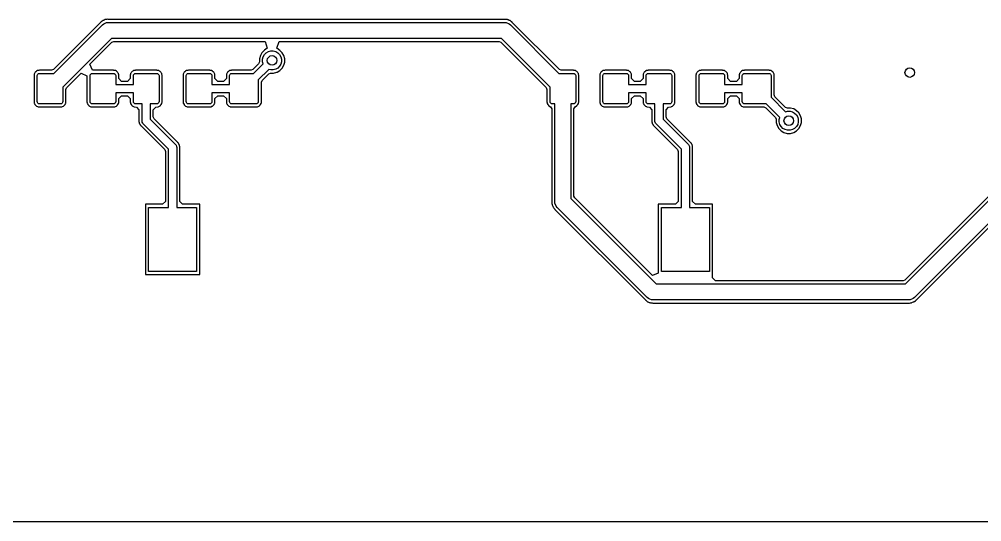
# Model space of a CAD drawing. Header units: inches. Extents: x 3.92 to 7.78, y -6.06 to -2.2.
# Drawn here: x 4.556 to 5.738, y -6.063 to -5.446 of the extents above; entities that cross this region are included whole.
import ezdxf

# ---------------------------------------------------------------- set-up
doc = ezdxf.new("R2010")
doc.units = ezdxf.units.IN
doc.header["$MEASUREMENT"] = 0
doc.layers.add('F.Cu', color=13, linetype='CONTINUOUS', true_color=0xc83434)

msp = doc.modelspace()

# ---------------------------------------------------------------- linework, layer by layer
at = {"layer": 'F.Cu', "linetype": 'CONTINUOUS'}
for p, q in [((4.6554, -5.4503), (4.5976, -5.5081)), ((4.6556, -5.4501), (4.6554, -5.4503)), ((4.6559, -5.4498), (4.6556, -5.4501)), ((4.6556, -5.4501), (4.6556, -5.4501)), ((4.656, -5.4498), (4.6559, -5.4498)), ((4.6567, -5.4492), (4.656, -5.4498)), ((4.6573, -5.4488), (4.6567, -5.4492)), ((4.6575, -5.4487), (4.6573, -5.4488)), ((4.6583, -5.4481), (4.6575, -5.4487)), ((4.6584, -5.4481), (4.6583, -5.4481)), ((4.6588, -5.4479), (4.6584, -5.4481)), ((4.6591, -5.4478), (4.6588, -5.4479)), ((4.6601, -5.4474), (4.6591, -5.4478)), ((4.6612, -5.4469), (4.6601, -5.4474)), ((4.6617, -5.4469), (4.6612, -5.4469)), ((4.662, -5.4467), (4.6617, -5.4469)), ((4.6624, -5.4467), (4.662, -5.4467)), ((4.6627, -5.4467), (4.6624, -5.4467)), ((4.6642, -5.4464), (4.6627, -5.4467)), ((4.663, -5.4504), (4.6649, -5.4502)), ((4.6643, -5.4464), (4.6642, -5.4464)), ((4.6651, -5.4465), (4.6643, -5.4464)), ((4.6649, -5.4502), (5.152, -5.4502)), ((5.1525, -5.4465), (4.6651, -5.4465)), ((5.152, -5.4502), (5.1539, -5.4504)), ((5.1528, -5.4465), (5.1525, -5.4465)), ((5.1537, -5.4465), (5.1528, -5.4465)), ((5.1539, -5.4465), (5.1537, -5.4465)), ((5.1551, -5.4469), (5.1539, -5.4465)), ((5.1555, -5.4469), (5.1551, -5.4469)), ((5.1558, -5.447), (5.1555, -5.4469)), ((5.1561, -5.447), (5.1558, -5.447)), ((5.1567, -5.4472), (5.1561, -5.447)), ((5.1577, -5.4478), (5.1567, -5.4472)), ((5.1579, -5.4478), (5.1577, -5.4478)), ((5.1586, -5.4481), (5.1579, -5.4478)), ((5.1592, -5.4485), (5.1586, -5.4481)), ((5.1586, -5.4481), (5.1586, -5.4481)), ((5.1596, -5.4488), (5.1592, -5.4485)), ((5.1592, -5.4485), (5.1592, -5.4485)), ((5.1604, -5.4494), (5.1596, -5.4488)), ((5.1606, -5.4495), (5.1604, -5.4494)), ((5.1611, -5.4499), (5.1606, -5.4495)), ((5.1614, -5.4502), (5.1611, -5.4499)), ((5.2194, -5.5081), (5.1614, -5.4502)), ((4.5983, -5.5128), (4.658, -5.4531)), ((4.658, -5.4531), (4.6595, -5.4519)), ((4.6595, -5.4519), (4.663, -5.4504)), ((4.6595, -5.4519), (4.6595, -5.4519)), ((5.1539, -5.4504), (5.1575, -5.4519)), ((5.1575, -5.4519), (5.1575, -5.4519)), ((5.1575, -5.4519), (5.159, -5.4531)), ((5.159, -5.4531), (5.2186, -5.5128)), ((4.669, -5.4699), (4.6093, -5.5297)), ((5.1479, -5.4699), (4.669, -5.4699)), ((4.6696, -5.4746), (4.6718, -5.4737)), ((4.6718, -5.4737), (4.8576, -5.4737)), ((4.8576, -5.4737), (4.8604, -5.4817)), ((4.8722, -5.4817), (4.8749, -5.4737)), ((4.8749, -5.4737), (5.1451, -5.4737)), ((5.1451, -5.4737), (5.1472, -5.4746)), ((5.2077, -5.5297), (5.1479, -5.4699)), ((4.6426, -5.5017), (4.6696, -5.4746)), ((4.8568, -5.4845), (4.8538, -5.4874)), ((4.8604, -5.4817), (4.8568, -5.4845)), ((4.8617, -5.486), (4.8647, -5.4852)), ((4.8647, -5.4852), (4.8678, -5.4852)), ((4.8678, -5.4852), (4.8708, -5.486)), ((4.8758, -5.4846), (4.8722, -5.4817)), ((4.8787, -5.4874), (4.8758, -5.4846)), ((5.1472, -5.4746), (5.203, -5.5303)), ((4.8519, -5.4909), (4.8507, -5.495)), ((4.8507, -5.495), (4.8507, -5.4987)), ((4.8538, -5.4875), (4.8519, -5.4908)), ((4.8519, -5.4908), (4.8519, -5.4909)), ((4.8538, -5.4874), (4.8538, -5.4875)), ((4.8546, -5.4954), (4.8554, -5.4924)), ((4.8546, -5.4985), (4.8546, -5.4954)), ((4.8554, -5.4924), (4.8569, -5.4897)), ((4.8569, -5.4897), (4.8591, -5.4876)), ((4.8591, -5.4876), (4.8617, -5.486)), ((4.8708, -5.486), (4.8735, -5.4876)), ((4.8735, -5.4876), (4.8756, -5.4897)), ((4.8756, -5.4897), (4.8772, -5.4924)), ((4.8772, -5.4924), (4.878, -5.4954)), ((4.878, -5.4954), (4.878, -5.4985)), ((4.8807, -5.4909), (4.8787, -5.4874)), ((4.8818, -5.495), (4.8807, -5.4909)), ((4.8818, -5.4989), (4.8818, -5.495)), ((4.5788, -5.5092), (4.578, -5.5094)), ((4.5791, -5.5091), (4.5788, -5.5092)), ((4.5799, -5.5091), (4.5791, -5.5091)), ((4.5804, -5.509), (4.5799, -5.5091)), ((4.5954, -5.509), (4.5804, -5.509)), ((4.5976, -5.5081), (4.5954, -5.509)), ((4.6456, -5.509), (4.6426, -5.5017)), ((4.6716, -5.509), (4.6456, -5.509)), ((4.672, -5.5091), (4.6716, -5.509)), ((4.6729, -5.5091), (4.672, -5.5091)), ((4.6732, -5.5092), (4.6729, -5.5091)), ((4.674, -5.5094), (4.6732, -5.5092)), ((4.6969, -5.5092), (4.6961, -5.5094)), ((4.6972, -5.5091), (4.6969, -5.5092)), ((4.698, -5.5091), (4.6972, -5.5091)), ((4.6985, -5.509), (4.698, -5.5091)), ((4.7247, -5.509), (4.6985, -5.509)), ((4.7252, -5.5091), (4.7247, -5.509)), ((4.726, -5.5091), (4.7252, -5.5091)), ((4.7263, -5.5092), (4.726, -5.5091)), ((4.7271, -5.5094), (4.7263, -5.5092)), ((4.7619, -5.5092), (4.7611, -5.5094)), ((4.7622, -5.5091), (4.7619, -5.5092)), ((4.763, -5.5091), (4.7622, -5.5091)), ((4.7635, -5.509), (4.763, -5.5091)), ((4.7897, -5.509), (4.7635, -5.509)), ((4.7902, -5.5091), (4.7897, -5.509)), ((4.791, -5.5091), (4.7902, -5.5091)), ((4.7913, -5.5092), (4.791, -5.5091)), ((4.7921, -5.5094), (4.7913, -5.5092)), ((4.815, -5.5092), (4.8143, -5.5094)), ((4.8153, -5.5091), (4.815, -5.5092)), ((4.8161, -5.5091), (4.8153, -5.5091)), ((4.8166, -5.509), (4.8161, -5.5091)), ((4.8404, -5.509), (4.8166, -5.509)), ((4.8426, -5.5081), (4.8404, -5.509)), ((4.8498, -5.5009), (4.8426, -5.5081)), ((4.8433, -5.5128), (4.8552, -5.5009)), ((4.8623, -5.508), (4.8494, -5.5209)), ((4.8507, -5.4987), (4.8498, -5.5009)), ((4.8552, -5.5009), (4.8546, -5.4985)), ((4.8647, -5.5086), (4.8623, -5.508)), ((4.8678, -5.5086), (4.8647, -5.5086)), ((4.8708, -5.5078), (4.8678, -5.5086)), ((4.8735, -5.5063), (4.8708, -5.5078)), ((4.8756, -5.5041), (4.8735, -5.5063)), ((4.8772, -5.5014), (4.8756, -5.5041)), ((4.8757, -5.5094), (4.8758, -5.5094)), ((4.8758, -5.5094), (4.8786, -5.5065)), ((4.878, -5.4985), (4.8772, -5.5014)), ((4.8786, -5.5065), (4.8787, -5.5064)), ((4.8787, -5.5064), (4.8807, -5.5029)), ((4.8807, -5.5029), (4.8818, -5.4989)), ((5.2215, -5.509), (5.2194, -5.5081)), ((5.2365, -5.509), (5.2215, -5.509)), ((5.237, -5.5091), (5.2365, -5.509)), ((5.2378, -5.5091), (5.237, -5.5091)), ((5.2381, -5.5092), (5.2378, -5.5091)), ((5.2389, -5.5094), (5.2381, -5.5092)), ((5.2737, -5.5092), (5.2729, -5.5094)), ((5.274, -5.5091), (5.2737, -5.5092)), ((5.2748, -5.5091), (5.274, -5.5091)), ((5.2753, -5.509), (5.2748, -5.5091)), ((5.3015, -5.509), (5.2753, -5.509)), ((5.302, -5.5091), (5.3015, -5.509)), ((5.3028, -5.5091), (5.302, -5.5091)), ((5.3031, -5.5092), (5.3028, -5.5091)), ((5.3039, -5.5094), (5.3031, -5.5092)), ((5.3268, -5.5092), (5.326, -5.5094)), ((5.3271, -5.5091), (5.3268, -5.5092)), ((5.328, -5.5091), (5.3271, -5.5091)), ((5.3284, -5.509), (5.328, -5.5091)), ((5.3546, -5.509), (5.3284, -5.509)), ((5.3551, -5.5091), (5.3546, -5.509)), ((5.3559, -5.5091), (5.3551, -5.5091)), ((5.3563, -5.5092), (5.3559, -5.5091)), ((5.357, -5.5094), (5.3563, -5.5092)), ((5.3918, -5.5092), (5.391, -5.5094)), ((5.3921, -5.5091), (5.3918, -5.5092)), ((5.3929, -5.5091), (5.3921, -5.5091)), ((5.3934, -5.509), (5.3929, -5.5091)), ((5.4196, -5.509), (5.3934, -5.509)), ((5.4201, -5.5091), (5.4196, -5.509)), ((5.4209, -5.5091), (5.4201, -5.5091)), ((5.4212, -5.5092), (5.4209, -5.5091)), ((5.422, -5.5094), (5.4212, -5.5092)), ((5.4449, -5.5092), (5.4441, -5.5094)), ((5.4452, -5.5091), (5.4449, -5.5092)), ((5.4461, -5.5091), (5.4452, -5.5091)), ((5.4465, -5.509), (5.4461, -5.5091)), ((5.4767, -5.509), (5.4465, -5.509)), ((5.4772, -5.5091), (5.4767, -5.509)), ((5.478, -5.5091), (5.4772, -5.5091)), ((5.4783, -5.5092), (5.478, -5.5091)), ((5.4791, -5.5094), (5.4783, -5.5092)), ((4.574, -5.5148), (4.5739, -5.5155)), ((4.5739, -5.5155), (4.5739, -5.5476)), ((4.5741, -5.5141), (4.574, -5.5148)), ((4.5744, -5.5131), (4.5741, -5.5139)), ((4.5741, -5.5139), (4.5741, -5.5141)), ((4.5749, -5.5122), (4.5744, -5.5131)), ((4.5754, -5.5115), (4.5749, -5.5122)), ((4.5758, -5.5111), (4.5754, -5.5115)), ((4.576, -5.5108), (4.5758, -5.5111)), ((4.5765, -5.5104), (4.576, -5.5108)), ((4.577, -5.51), (4.5765, -5.5104)), ((4.578, -5.5094), (4.577, -5.51)), ((4.5778, -5.5156), (4.578, -5.5145)), ((4.5778, -5.5474), (4.5778, -5.5156)), ((4.578, -5.5145), (4.5786, -5.5136)), ((4.5786, -5.5136), (4.5795, -5.513)), ((4.5795, -5.513), (4.5806, -5.5128)), ((4.5806, -5.5128), (4.5983, -5.5128)), ((4.6139, -5.5304), (4.6316, -5.5127)), ((4.6316, -5.5127), (4.6389, -5.5157)), ((4.6389, -5.5157), (4.6389, -5.5476)), ((4.6427, -5.5156), (4.6429, -5.5145)), ((4.6427, -5.5474), (4.6427, -5.5156)), ((4.6429, -5.5145), (4.6435, -5.5136)), ((4.6435, -5.5136), (4.6444, -5.513)), ((4.6444, -5.513), (4.6455, -5.5128)), ((4.6455, -5.5128), (4.6714, -5.5128)), ((4.6714, -5.5128), (4.6725, -5.513)), ((4.6725, -5.513), (4.6734, -5.5136)), ((4.6734, -5.5136), (4.674, -5.5145)), ((4.675, -5.51), (4.6739, -5.5094)), ((4.6739, -5.5094), (4.674, -5.5094)), ((4.674, -5.5145), (4.6742, -5.5156)), ((4.6742, -5.5156), (4.6742, -5.5265)), ((4.6755, -5.5104), (4.675, -5.51)), ((4.6759, -5.5108), (4.6755, -5.5104)), ((4.6762, -5.5111), (4.6759, -5.5108)), ((4.6766, -5.5115), (4.6762, -5.5111)), ((4.677, -5.5122), (4.6766, -5.5115)), ((4.6776, -5.5131), (4.677, -5.5122)), ((4.6778, -5.5139), (4.6776, -5.5131)), ((4.6779, -5.5141), (4.6778, -5.5139)), ((4.678, -5.5152), (4.6779, -5.5141)), ((4.678, -5.5193), (4.678, -5.5152)), ((4.6815, -5.5227), (4.678, -5.5193)), ((4.692, -5.5193), (4.6886, -5.5227)), ((4.6921, -5.5148), (4.692, -5.5155)), ((4.692, -5.5155), (4.692, -5.5193)), ((4.6922, -5.5141), (4.6921, -5.5148)), ((4.6925, -5.5131), (4.6922, -5.5139)), ((4.6922, -5.5139), (4.6922, -5.5141)), ((4.693, -5.5122), (4.6925, -5.5131)), ((4.6935, -5.5115), (4.693, -5.5122)), ((4.6939, -5.5111), (4.6935, -5.5115)), ((4.6941, -5.5108), (4.6939, -5.5111)), ((4.6946, -5.5104), (4.6941, -5.5108)), ((4.6951, -5.51), (4.6946, -5.5104)), ((4.6961, -5.5094), (4.6951, -5.51)), ((4.6959, -5.5156), (4.6961, -5.5145)), ((4.6959, -5.5265), (4.6959, -5.5156)), ((4.6961, -5.5145), (4.6967, -5.5136)), ((4.6967, -5.5136), (4.6976, -5.513)), ((4.6976, -5.513), (4.6987, -5.5128)), ((4.6987, -5.5128), (4.7246, -5.5128)), ((4.7246, -5.5128), (4.7256, -5.513)), ((4.7256, -5.513), (4.7265, -5.5136)), ((4.7265, -5.5136), (4.7271, -5.5145)), ((4.7281, -5.51), (4.7271, -5.5094)), ((4.7271, -5.5094), (4.7271, -5.5094)), ((4.7271, -5.5145), (4.7274, -5.5156)), ((4.7274, -5.5156), (4.7274, -5.5474)), ((4.7287, -5.5104), (4.7281, -5.51)), ((4.7291, -5.5108), (4.7287, -5.5104)), ((4.7293, -5.5111), (4.7291, -5.5108)), ((4.7298, -5.5115), (4.7293, -5.5111)), ((4.7302, -5.5122), (4.7298, -5.5115)), ((4.7307, -5.5131), (4.7302, -5.5122)), ((4.731, -5.5139), (4.7307, -5.5131)), ((4.731, -5.5141), (4.731, -5.5139)), ((4.7311, -5.5152), (4.731, -5.5141)), ((4.7311, -5.5479), (4.7311, -5.5152)), ((4.7571, -5.5148), (4.757, -5.5155)), ((4.757, -5.5155), (4.757, -5.5476)), ((4.7572, -5.5141), (4.7571, -5.5148)), ((4.7575, -5.5131), (4.7572, -5.5139)), ((4.7572, -5.5139), (4.7572, -5.5141)), ((4.758, -5.5122), (4.7575, -5.5131)), ((4.7584, -5.5115), (4.758, -5.5122)), ((4.7589, -5.5111), (4.7584, -5.5115)), ((4.7591, -5.5108), (4.7589, -5.5111)), ((4.7595, -5.5104), (4.7591, -5.5108)), ((4.7601, -5.51), (4.7595, -5.5104)), ((4.7611, -5.5094), (4.7601, -5.51)), ((4.7608, -5.5156), (4.761, -5.5145)), ((4.7608, -5.5474), (4.7608, -5.5156)), ((4.761, -5.5145), (4.7616, -5.5136)), ((4.7616, -5.5136), (4.7626, -5.513)), ((4.7626, -5.513), (4.7636, -5.5128)), ((4.7636, -5.5128), (4.7895, -5.5128)), ((4.7895, -5.5128), (4.7906, -5.513)), ((4.7906, -5.513), (4.7915, -5.5136)), ((4.7915, -5.5136), (4.7921, -5.5145)), ((4.7931, -5.51), (4.792, -5.5094)), ((4.792, -5.5094), (4.7921, -5.5094)), ((4.7921, -5.5145), (4.7923, -5.5156)), ((4.7923, -5.5156), (4.7923, -5.5265)), ((4.7936, -5.5104), (4.7931, -5.51)), ((4.7941, -5.5108), (4.7936, -5.5104)), ((4.7943, -5.5111), (4.7941, -5.5108)), ((4.7947, -5.5115), (4.7943, -5.5111)), ((4.7952, -5.5122), (4.7947, -5.5115)), ((4.7957, -5.5131), (4.7952, -5.5122)), ((4.7959, -5.5139), (4.7957, -5.5131)), ((4.796, -5.5141), (4.7959, -5.5139)), ((4.7961, -5.5152), (4.796, -5.5141)), ((4.7961, -5.5193), (4.7961, -5.5152)), ((4.7996, -5.5227), (4.7961, -5.5193)), ((4.8102, -5.5193), (4.8067, -5.5227)), ((4.8103, -5.5141), (4.8102, -5.5148)), ((4.8102, -5.5148), (4.8102, -5.5155)), ((4.8102, -5.5155), (4.8102, -5.5193)), ((4.8104, -5.5139), (4.8103, -5.5141)), ((4.8106, -5.5131), (4.8104, -5.5139)), ((4.8111, -5.5122), (4.8106, -5.5131)), ((4.8116, -5.5115), (4.8111, -5.5122)), ((4.812, -5.5111), (4.8116, -5.5115)), ((4.8122, -5.5108), (4.812, -5.5111)), ((4.8127, -5.5104), (4.8122, -5.5108)), ((4.8132, -5.51), (4.8127, -5.5104)), ((4.8143, -5.5094), (4.8132, -5.51)), ((4.814, -5.5156), (4.8142, -5.5145)), ((4.814, -5.5265), (4.814, -5.5156)), ((4.8142, -5.5145), (4.8148, -5.5136)), ((4.8148, -5.5136), (4.8157, -5.513)), ((4.8157, -5.513), (4.8168, -5.5128)), ((4.8168, -5.5128), (4.8433, -5.5128)), ((4.8494, -5.5209), (4.8494, -5.5474)), ((4.8541, -5.5215), (4.8623, -5.5133)), ((4.8623, -5.5133), (4.8644, -5.5124)), ((4.8644, -5.5124), (4.8681, -5.5124)), ((4.8681, -5.5124), (4.8723, -5.5113)), ((4.8723, -5.5113), (4.8724, -5.5113)), ((4.8724, -5.5113), (4.8757, -5.5094)), ((5.2186, -5.5128), (5.2364, -5.5128)), ((5.2364, -5.5128), (5.2374, -5.513)), ((5.2374, -5.513), (5.2384, -5.5136)), ((5.2384, -5.5136), (5.239, -5.5145)), ((5.2399, -5.51), (5.2389, -5.5094)), ((5.2389, -5.5094), (5.2389, -5.5094)), ((5.239, -5.5145), (5.2392, -5.5156)), ((5.2392, -5.5156), (5.2392, -5.5474)), ((5.2405, -5.5104), (5.2399, -5.51)), ((5.2409, -5.5108), (5.2405, -5.5104)), ((5.2411, -5.5111), (5.2409, -5.5108)), ((5.2416, -5.5115), (5.2411, -5.5111)), ((5.242, -5.5122), (5.2416, -5.5115)), ((5.2425, -5.5131), (5.242, -5.5122)), ((5.2428, -5.5139), (5.2425, -5.5131)), ((5.2428, -5.5141), (5.2428, -5.5139)), ((5.243, -5.5152), (5.2428, -5.5141)), ((5.243, -5.5479), (5.243, -5.5152)), ((5.2689, -5.5148), (5.2688, -5.5155)), ((5.2688, -5.5155), (5.2688, -5.5476)), ((5.269, -5.5141), (5.2689, -5.5148)), ((5.2693, -5.5131), (5.269, -5.5139)), ((5.269, -5.5139), (5.269, -5.5141)), ((5.2698, -5.5122), (5.2693, -5.5131)), ((5.2702, -5.5115), (5.2698, -5.5122)), ((5.2707, -5.5111), (5.2702, -5.5115)), ((5.2709, -5.5108), (5.2707, -5.5111)), ((5.2713, -5.5104), (5.2709, -5.5108)), ((5.2719, -5.51), (5.2713, -5.5104)), ((5.2729, -5.5094), (5.2719, -5.51)), ((5.2726, -5.5156), (5.2729, -5.5145)), ((5.2726, -5.5474), (5.2726, -5.5156)), ((5.2729, -5.5145), (5.2735, -5.5136)), ((5.2735, -5.5136), (5.2744, -5.513)), ((5.2744, -5.513), (5.2754, -5.5128)), ((5.2754, -5.5128), (5.3013, -5.5128)), ((5.3013, -5.5128), (5.3024, -5.513)), ((5.3024, -5.513), (5.3033, -5.5136)), ((5.3033, -5.5136), (5.3039, -5.5145)), ((5.3049, -5.51), (5.3039, -5.5094)), ((5.3039, -5.5094), (5.3039, -5.5094)), ((5.3039, -5.5145), (5.3041, -5.5156)), ((5.3041, -5.5156), (5.3041, -5.5265)), ((5.3054, -5.5104), (5.3049, -5.51)), ((5.3059, -5.5108), (5.3054, -5.5104)), ((5.3061, -5.5111), (5.3059, -5.5108)), ((5.3065, -5.5115), (5.3061, -5.5111)), ((5.307, -5.5122), (5.3065, -5.5115)), ((5.3075, -5.5131), (5.307, -5.5122)), ((5.3078, -5.5139), (5.3075, -5.5131)), ((5.3078, -5.5141), (5.3078, -5.5139)), ((5.3079, -5.5152), (5.3078, -5.5141)), ((5.3079, -5.5193), (5.3079, -5.5152)), ((5.3114, -5.5227), (5.3079, -5.5193)), ((5.322, -5.5193), (5.3185, -5.5227)), ((5.3221, -5.5141), (5.322, -5.5148)), ((5.322, -5.5148), (5.322, -5.5155)), ((5.322, -5.5155), (5.322, -5.5193)), ((5.3222, -5.5139), (5.3221, -5.5141)), ((5.3224, -5.5131), (5.3222, -5.5139)), ((5.323, -5.5122), (5.3224, -5.5131)), ((5.3234, -5.5115), (5.323, -5.5122)), ((5.3238, -5.5111), (5.3234, -5.5115)), ((5.3241, -5.5108), (5.3238, -5.5111)), ((5.3245, -5.5104), (5.3241, -5.5108)), ((5.325, -5.51), (5.3245, -5.5104)), ((5.3261, -5.5094), (5.325, -5.51)), ((5.3258, -5.5156), (5.326, -5.5145)), ((5.3258, -5.5265), (5.3258, -5.5156)), ((5.326, -5.5094), (5.3261, -5.5094)), ((5.326, -5.5145), (5.3266, -5.5136)), ((5.3266, -5.5136), (5.3275, -5.513)), ((5.3275, -5.513), (5.3286, -5.5128)), ((5.3286, -5.5128), (5.3545, -5.5128)), ((5.3545, -5.5128), (5.3556, -5.513)), ((5.3556, -5.513), (5.3565, -5.5136)), ((5.3565, -5.5136), (5.3571, -5.5145)), ((5.358, -5.51), (5.357, -5.5094)), ((5.3571, -5.5145), (5.3573, -5.5156)), ((5.3573, -5.5156), (5.3573, -5.5474)), ((5.3586, -5.5104), (5.358, -5.51)), ((5.359, -5.5108), (5.3586, -5.5104)), ((5.3593, -5.5111), (5.359, -5.5108)), ((5.3597, -5.5115), (5.3593, -5.5111)), ((5.3601, -5.5122), (5.3597, -5.5115)), ((5.3606, -5.5131), (5.3601, -5.5122)), ((5.3609, -5.5139), (5.3606, -5.5131)), ((5.3609, -5.5141), (5.3609, -5.5139)), ((5.3611, -5.5152), (5.3609, -5.5141)), ((5.3611, -5.5155), (5.3611, -5.5152)), ((5.3611, -5.5479), (5.3611, -5.5155)), ((5.387, -5.5148), (5.3869, -5.5155)), ((5.3869, -5.5155), (5.3869, -5.5476)), ((5.3871, -5.5141), (5.387, -5.5148)), ((5.3874, -5.5131), (5.3871, -5.5139)), ((5.3871, -5.5139), (5.3871, -5.5141)), ((5.3879, -5.5122), (5.3874, -5.5131)), ((5.3883, -5.5115), (5.3879, -5.5122)), ((5.3888, -5.5111), (5.3883, -5.5115)), ((5.389, -5.5108), (5.3888, -5.5111)), ((5.3894, -5.5104), (5.389, -5.5108)), ((5.39, -5.51), (5.3894, -5.5104)), ((5.391, -5.5094), (5.39, -5.51)), ((5.3907, -5.5156), (5.391, -5.5145)), ((5.3907, -5.5474), (5.3907, -5.5156)), ((5.391, -5.5094), (5.391, -5.5094)), ((5.391, -5.5145), (5.3916, -5.5136)), ((5.3916, -5.5136), (5.3925, -5.513)), ((5.3925, -5.513), (5.3936, -5.5128)), ((5.3936, -5.5128), (5.4194, -5.5128)), ((5.4194, -5.5128), (5.4205, -5.513)), ((5.4205, -5.513), (5.4214, -5.5136)), ((5.4214, -5.5136), (5.422, -5.5145)), ((5.423, -5.51), (5.422, -5.5094)), ((5.422, -5.5145), (5.4222, -5.5156)), ((5.4222, -5.5156), (5.4222, -5.5265)), ((5.4235, -5.5104), (5.423, -5.51)), ((5.424, -5.5108), (5.4235, -5.5104)), ((5.4242, -5.5111), (5.424, -5.5108)), ((5.4246, -5.5115), (5.4242, -5.5111)), ((5.4251, -5.5122), (5.4246, -5.5115)), ((5.4256, -5.5131), (5.4251, -5.5122)), ((5.4259, -5.5139), (5.4256, -5.5131)), ((5.4259, -5.5141), (5.4259, -5.5139)), ((5.426, -5.5152), (5.4259, -5.5141)), ((5.426, -5.5193), (5.426, -5.5152)), ((5.4295, -5.5227), (5.426, -5.5193)), ((5.4401, -5.5193), (5.4366, -5.5227)), ((5.4402, -5.5148), (5.4401, -5.5155)), ((5.4401, -5.5155), (5.4401, -5.5193)), ((5.4403, -5.5139), (5.4402, -5.5141)), ((5.4402, -5.5141), (5.4402, -5.5148)), ((5.4406, -5.5131), (5.4403, -5.5139)), ((5.4411, -5.5122), (5.4406, -5.5131)), ((5.4415, -5.5115), (5.4411, -5.5122)), ((5.4419, -5.5111), (5.4415, -5.5115)), ((5.4422, -5.5108), (5.4419, -5.5111)), ((5.4426, -5.5104), (5.4422, -5.5108)), ((5.4431, -5.51), (5.4426, -5.5104)), ((5.4442, -5.5094), (5.4431, -5.51)), ((5.4439, -5.5156), (5.4441, -5.5145)), ((5.4439, -5.5265), (5.4439, -5.5156)), ((5.4441, -5.5094), (5.4442, -5.5094)), ((5.4441, -5.5145), (5.4447, -5.5136)), ((5.4447, -5.5136), (5.4456, -5.513)), ((5.4456, -5.513), (5.4467, -5.5128)), ((5.4467, -5.5128), (5.4765, -5.5128)), ((5.4765, -5.5128), (5.4776, -5.513)), ((5.4776, -5.513), (5.4785, -5.5136)), ((5.4785, -5.5136), (5.4791, -5.5145)), ((5.4801, -5.51), (5.4791, -5.5094)), ((5.4791, -5.5145), (5.4793, -5.5156)), ((5.4793, -5.5156), (5.4793, -5.5421)), ((5.4806, -5.5104), (5.4801, -5.51)), ((5.4811, -5.5108), (5.4806, -5.5104)), ((5.4813, -5.5111), (5.4811, -5.5108)), ((5.4817, -5.5115), (5.4813, -5.5111)), ((5.4822, -5.5122), (5.4817, -5.5115)), ((5.4827, -5.5131), (5.4822, -5.5122)), ((5.483, -5.5139), (5.4827, -5.5131)), ((5.483, -5.5141), (5.483, -5.5139)), ((5.4831, -5.5152), (5.483, -5.5141)), ((5.4831, -5.5393), (5.4831, -5.5152)), ((4.6093, -5.5297), (4.6093, -5.5474)), ((4.613, -5.5326), (4.6139, -5.5304)), ((4.613, -5.5479), (4.613, -5.5326)), ((4.6742, -5.5265), (4.6817, -5.5265)), ((4.6886, -5.5227), (4.6815, -5.5227)), ((4.6817, -5.5265), (4.6884, -5.5265)), ((4.6884, -5.5265), (4.6959, -5.5265)), ((4.7923, -5.5265), (4.7998, -5.5265)), ((4.8067, -5.5227), (4.7996, -5.5227)), ((4.7998, -5.5265), (4.8065, -5.5265)), ((4.8065, -5.5265), (4.814, -5.5265)), ((4.8532, -5.5237), (4.8541, -5.5215)), ((4.8532, -5.5479), (4.8532, -5.5237)), ((5.203, -5.5303), (5.2039, -5.5325)), ((5.2039, -5.5325), (5.2039, -5.5476)), ((5.2077, -5.5474), (5.2077, -5.5297)), ((5.3041, -5.5265), (5.3116, -5.5265)), ((5.3185, -5.5227), (5.3114, -5.5227)), ((5.3116, -5.5265), (5.3183, -5.5265)), ((5.3183, -5.5265), (5.3258, -5.5265)), ((5.4222, -5.5265), (5.4297, -5.5265)), ((5.4366, -5.5227), (5.4295, -5.5227)), ((5.4297, -5.5265), (5.4364, -5.5265)), ((5.4364, -5.5265), (5.4439, -5.5265)), ((4.6817, -5.5365), (4.6742, -5.5365)), ((4.6742, -5.5365), (4.6742, -5.5474)), ((4.678, -5.5438), (4.6815, -5.5403)), ((4.678, -5.5479), (4.678, -5.5438)), ((4.6815, -5.5403), (4.6886, -5.5403)), ((4.6884, -5.5365), (4.6817, -5.5365)), ((4.6959, -5.5365), (4.6884, -5.5365)), ((4.6886, -5.5403), (4.692, -5.5438)), ((4.692, -5.5438), (4.692, -5.5476)), ((4.6959, -5.5474), (4.6959, -5.5365)), ((4.7998, -5.5365), (4.7923, -5.5365)), ((4.7923, -5.5365), (4.7923, -5.5474)), ((4.7961, -5.5438), (4.7996, -5.5403)), ((4.7961, -5.5479), (4.7961, -5.5438)), ((4.7996, -5.5403), (4.8067, -5.5403)), ((4.8065, -5.5365), (4.7998, -5.5365)), ((4.814, -5.5365), (4.8065, -5.5365)), ((4.8067, -5.5403), (4.8102, -5.5438)), ((4.8102, -5.5438), (4.8102, -5.5476)), ((4.814, -5.5474), (4.814, -5.5365)), ((5.3116, -5.5365), (5.3041, -5.5365)), ((5.3041, -5.5365), (5.3041, -5.5474)), ((5.3079, -5.5438), (5.3114, -5.5403)), ((5.3079, -5.5479), (5.3079, -5.5438)), ((5.3114, -5.5403), (5.3185, -5.5403)), ((5.3183, -5.5365), (5.3116, -5.5365)), ((5.3258, -5.5365), (5.3183, -5.5365)), ((5.3185, -5.5403), (5.322, -5.5438)), ((5.322, -5.5438), (5.322, -5.5476)), ((5.3258, -5.5474), (5.3258, -5.5365)), ((5.4297, -5.5365), (5.4222, -5.5365)), ((5.4222, -5.5365), (5.4222, -5.5474)), ((5.426, -5.5438), (5.4295, -5.5403)), ((5.426, -5.5479), (5.426, -5.5438)), ((5.4295, -5.5403), (5.4366, -5.5403)), ((5.4364, -5.5365), (5.4297, -5.5365)), ((5.4439, -5.5365), (5.4364, -5.5365)), ((5.4366, -5.5403), (5.4401, -5.5438)), ((5.4401, -5.5438), (5.4401, -5.5476)), ((5.4439, -5.5474), (5.4439, -5.5365)), ((5.4793, -5.5421), (5.497, -5.5598)), ((5.484, -5.5414), (5.4831, -5.5393)), ((5.497, -5.5545), (5.484, -5.5414)), ((4.5739, -5.5476), (4.5741, -5.5489)), ((4.5741, -5.5489), (4.5742, -5.5493)), ((4.5742, -5.5493), (4.5744, -5.5499)), ((4.5744, -5.5499), (4.575, -5.5509)), ((4.575, -5.5509), (4.5754, -5.5515)), ((4.5754, -5.5515), (4.5758, -5.5519)), ((4.5758, -5.5519), (4.576, -5.5522)), ((4.576, -5.5522), (4.5765, -5.5526)), ((4.5765, -5.5526), (4.577, -5.553)), ((4.577, -5.553), (4.578, -5.5535)), ((4.578, -5.5485), (4.5778, -5.5474)), ((4.5786, -5.5494), (4.578, -5.5485)), ((4.578, -5.5535), (4.5788, -5.5538)), ((4.5795, -5.55), (4.5786, -5.5494)), ((4.5788, -5.5538), (4.579, -5.5539)), ((4.579, -5.5539), (4.5797, -5.5539)), ((4.5806, -5.5502), (4.5795, -5.55)), ((4.5797, -5.5539), (4.5804, -5.554)), ((4.5804, -5.554), (4.6067, -5.554)), ((4.6064, -5.5502), (4.5806, -5.5502)), ((4.6075, -5.55), (4.6064, -5.5502)), ((4.6067, -5.554), (4.6073, -5.5539)), ((4.6073, -5.5539), (4.608, -5.5539)), ((4.6084, -5.5494), (4.6075, -5.55)), ((4.608, -5.5539), (4.6082, -5.5538)), ((4.6082, -5.5538), (4.609, -5.5535)), ((4.609, -5.5485), (4.6084, -5.5494)), ((4.6093, -5.5474), (4.609, -5.5485)), ((4.609, -5.5535), (4.61, -5.553)), ((4.609, -5.5535), (4.609, -5.5535)), ((4.61, -5.553), (4.6106, -5.5526)), ((4.6106, -5.5526), (4.611, -5.5522)), ((4.611, -5.5522), (4.6112, -5.5519)), ((4.6112, -5.5519), (4.6116, -5.5515)), ((4.6116, -5.5515), (4.612, -5.5509)), ((4.612, -5.5509), (4.6126, -5.5499)), ((4.6126, -5.5499), (4.6128, -5.5493)), ((4.6128, -5.5493), (4.6129, -5.5489)), ((4.6129, -5.5489), (4.613, -5.5483)), ((4.613, -5.5483), (4.613, -5.5479)), ((4.6389, -5.5476), (4.6391, -5.5489)), ((4.6391, -5.5489), (4.6391, -5.5493)), ((4.6391, -5.5493), (4.6394, -5.5499)), ((4.6394, -5.5499), (4.64, -5.5509)), ((4.64, -5.5509), (4.6404, -5.5515)), ((4.6404, -5.5515), (4.6407, -5.5519)), ((4.6407, -5.5519), (4.641, -5.5522)), ((4.641, -5.5522), (4.6414, -5.5526)), ((4.6414, -5.5526), (4.642, -5.553)), ((4.642, -5.553), (4.643, -5.5535)), ((4.6429, -5.5485), (4.6427, -5.5474)), ((4.6435, -5.5494), (4.6429, -5.5485)), ((4.643, -5.5535), (4.6437, -5.5538)), ((4.6444, -5.55), (4.6435, -5.5494)), ((4.6437, -5.5538), (4.644, -5.5539)), ((4.644, -5.5539), (4.6447, -5.5539)), ((4.6455, -5.5502), (4.6444, -5.55)), ((4.6447, -5.5539), (4.6453, -5.554)), ((4.6453, -5.554), (4.6716, -5.554)), ((4.6714, -5.5502), (4.6455, -5.5502)), ((4.6725, -5.55), (4.6714, -5.5502)), ((4.6716, -5.554), (4.6722, -5.5539)), ((4.6722, -5.5539), (4.673, -5.5539)), ((4.6734, -5.5494), (4.6725, -5.55)), ((4.673, -5.5539), (4.6732, -5.5538)), ((4.6732, -5.5538), (4.674, -5.5535)), ((4.674, -5.5485), (4.6734, -5.5494)), ((4.6739, -5.5535), (4.675, -5.553)), ((4.674, -5.5535), (4.6739, -5.5535)), ((4.6742, -5.5474), (4.674, -5.5485)), ((4.675, -5.553), (4.6755, -5.5526)), ((4.6755, -5.5526), (4.6759, -5.5522)), ((4.6759, -5.5522), (4.6762, -5.5519)), ((4.6762, -5.5519), (4.6766, -5.5515)), ((4.6766, -5.5515), (4.677, -5.5509)), ((4.677, -5.5509), (4.6776, -5.5499)), ((4.6776, -5.5499), (4.6778, -5.5493)), ((4.6778, -5.5493), (4.6779, -5.5489)), ((4.6779, -5.5489), (4.678, -5.5483)), ((4.678, -5.5483), (4.678, -5.5479)), ((4.692, -5.5476), (4.6922, -5.5489)), ((4.6922, -5.5489), (4.6923, -5.5493)), ((4.6923, -5.5493), (4.6925, -5.5499)), ((4.6925, -5.5499), (4.6931, -5.5509)), ((4.6931, -5.5509), (4.6935, -5.5515)), ((4.6935, -5.5515), (4.6939, -5.5519)), ((4.6939, -5.5519), (4.6941, -5.5522)), ((4.6941, -5.5522), (4.6946, -5.5526)), ((4.6946, -5.5526), (4.6951, -5.553)), ((4.6951, -5.553), (4.6961, -5.5535)), ((4.6961, -5.5485), (4.6959, -5.5474)), ((4.6967, -5.5494), (4.6961, -5.5485)), ((4.6961, -5.5535), (4.6969, -5.5538)), ((4.6976, -5.55), (4.6967, -5.5494)), ((4.6969, -5.5538), (4.6972, -5.5539)), ((4.6972, -5.5539), (4.6998, -5.5541)), ((4.6987, -5.5502), (4.6976, -5.55)), ((4.7066, -5.5502), (4.6987, -5.5502)), ((4.6998, -5.5541), (4.7028, -5.5575)), ((4.7066, -5.5712), (4.7066, -5.5502)), ((4.7246, -5.5502), (4.7166, -5.5502)), ((4.7166, -5.5502), (4.7166, -5.5691)), ((4.7204, -5.5575), (4.7234, -5.5541)), ((4.7234, -5.5541), (4.726, -5.5539)), ((4.7256, -5.55), (4.7246, -5.5502)), ((4.7265, -5.5494), (4.7256, -5.55)), ((4.726, -5.5539), (4.7263, -5.5538)), ((4.7263, -5.5538), (4.7271, -5.5535)), ((4.7271, -5.5485), (4.7265, -5.5494)), ((4.7274, -5.5474), (4.7271, -5.5485)), ((4.7271, -5.5535), (4.7281, -5.553)), ((4.7271, -5.5535), (4.7271, -5.5535)), ((4.7281, -5.553), (4.7287, -5.5526)), ((4.7287, -5.5526), (4.7291, -5.5522)), ((4.7291, -5.5522), (4.7293, -5.5519)), ((4.7293, -5.5519), (4.7297, -5.5515)), ((4.7297, -5.5515), (4.7301, -5.5509)), ((4.7301, -5.5509), (4.7307, -5.5499)), ((4.7307, -5.5499), (4.7309, -5.5493)), ((4.7309, -5.5493), (4.731, -5.5489)), ((4.731, -5.5489), (4.7311, -5.5483)), ((4.7311, -5.5483), (4.7311, -5.5479)), ((4.757, -5.5476), (4.7572, -5.5489)), ((4.7572, -5.5489), (4.7572, -5.5493)), ((4.7572, -5.5493), (4.7575, -5.5499)), ((4.7575, -5.5499), (4.7581, -5.5509)), ((4.7581, -5.5509), (4.7585, -5.5515)), ((4.7585, -5.5515), (4.7589, -5.5519)), ((4.7589, -5.5519), (4.7591, -5.5522)), ((4.7591, -5.5522), (4.7595, -5.5526)), ((4.7595, -5.5526), (4.7601, -5.553)), ((4.7601, -5.553), (4.7611, -5.5535)), ((4.761, -5.5485), (4.7608, -5.5474)), ((4.7616, -5.5494), (4.761, -5.5485)), ((4.7611, -5.5535), (4.7619, -5.5538)), ((4.7626, -5.55), (4.7616, -5.5494)), ((4.7619, -5.5538), (4.7621, -5.5539)), ((4.7621, -5.5539), (4.7628, -5.5539)), ((4.7636, -5.5502), (4.7626, -5.55)), ((4.7628, -5.5539), (4.7634, -5.554)), ((4.7634, -5.554), (4.7897, -5.554)), ((4.7895, -5.5502), (4.7636, -5.5502)), ((4.7906, -5.55), (4.7895, -5.5502)), ((4.7897, -5.554), (4.7904, -5.5539)), ((4.7904, -5.5539), (4.7911, -5.5539)), ((4.7915, -5.5494), (4.7906, -5.55)), ((4.7911, -5.5539), (4.7913, -5.5538)), ((4.7913, -5.5538), (4.7921, -5.5535)), ((4.7921, -5.5485), (4.7915, -5.5494)), ((4.792, -5.5535), (4.7931, -5.553)), ((4.7921, -5.5535), (4.792, -5.5535)), ((4.7923, -5.5474), (4.7921, -5.5485)), ((4.7931, -5.553), (4.7936, -5.5526)), ((4.7936, -5.5526), (4.7941, -5.5522)), ((4.7941, -5.5522), (4.7943, -5.5519)), ((4.7943, -5.5519), (4.7947, -5.5515)), ((4.7947, -5.5515), (4.7951, -5.5509)), ((4.7951, -5.5509), (4.7957, -5.5499)), ((4.7957, -5.5499), (4.7959, -5.5493)), ((4.7959, -5.5493), (4.796, -5.5489)), ((4.796, -5.5489), (4.7961, -5.5483)), ((4.7961, -5.5483), (4.7961, -5.5479)), ((4.8102, -5.5476), (4.8103, -5.5489)), ((4.8103, -5.5489), (4.8104, -5.5493)), ((4.8104, -5.5493), (4.8106, -5.5499)), ((4.8106, -5.5499), (4.8112, -5.5509)), ((4.8112, -5.5509), (4.8116, -5.5515)), ((4.8116, -5.5515), (4.812, -5.5519)), ((4.812, -5.5519), (4.8122, -5.5522)), ((4.8122, -5.5522), (4.8127, -5.5526)), ((4.8127, -5.5526), (4.8132, -5.553)), ((4.8132, -5.553), (4.8143, -5.5535)), ((4.8142, -5.5485), (4.814, -5.5474)), ((4.8148, -5.5494), (4.8142, -5.5485)), ((4.8143, -5.5535), (4.815, -5.5538)), ((4.8157, -5.55), (4.8148, -5.5494)), ((4.815, -5.5538), (4.8152, -5.5539)), ((4.8152, -5.5539), (4.8159, -5.5539)), ((4.8168, -5.5502), (4.8157, -5.55)), ((4.8159, -5.5539), (4.8166, -5.554)), ((4.8166, -5.554), (4.8468, -5.554)), ((4.8466, -5.5502), (4.8168, -5.5502)), ((4.8477, -5.55), (4.8466, -5.5502)), ((4.8468, -5.554), (4.8474, -5.5539)), ((4.8474, -5.5539), (4.8481, -5.5539)), ((4.8486, -5.5494), (4.8477, -5.55)), ((4.8481, -5.5539), (4.8484, -5.5538)), ((4.8484, -5.5538), (4.8492, -5.5535)), ((4.8492, -5.5485), (4.8486, -5.5494)), ((4.8491, -5.5535), (4.8502, -5.553)), ((4.8492, -5.5535), (4.8491, -5.5535)), ((4.8494, -5.5474), (4.8492, -5.5485)), ((4.8502, -5.553), (4.8507, -5.5526)), ((4.8507, -5.5526), (4.8511, -5.5522)), ((4.8511, -5.5522), (4.8514, -5.5519)), ((4.8514, -5.5519), (4.8518, -5.5515)), ((4.8518, -5.5515), (4.8522, -5.5509)), ((4.8522, -5.5509), (4.8528, -5.5499)), ((4.8528, -5.5499), (4.853, -5.5493)), ((4.853, -5.5493), (4.8531, -5.5489)), ((4.8531, -5.5483), (4.8532, -5.5479)), ((4.8531, -5.5489), (4.8531, -5.5483)), ((5.2039, -5.5476), (5.204, -5.5489)), ((5.204, -5.5489), (5.2041, -5.5493)), ((5.2041, -5.5493), (5.2043, -5.5499)), ((5.2043, -5.5499), (5.2049, -5.5509)), ((5.2049, -5.5509), (5.2053, -5.5515)), ((5.2053, -5.5515), (5.2057, -5.5519)), ((5.2057, -5.5519), (5.2059, -5.5522)), ((5.2059, -5.5522), (5.2064, -5.5526)), ((5.2064, -5.5526), (5.2084, -5.5539)), ((5.2079, -5.5485), (5.2077, -5.5474)), ((5.2085, -5.5494), (5.2079, -5.5485)), ((5.2084, -5.5539), (5.2098, -5.5565)), ((5.2094, -5.55), (5.2085, -5.5494)), ((5.2105, -5.5502), (5.2094, -5.55)), ((5.2098, -5.5565), (5.2098, -5.6706)), ((5.2136, -5.5502), (5.2105, -5.5502)), ((5.2136, -5.565), (5.2136, -5.5502)), ((5.2364, -5.5502), (5.2333, -5.5502)), ((5.2333, -5.5502), (5.2333, -5.565)), ((5.2374, -5.55), (5.2364, -5.5502)), ((5.237, -5.5565), (5.2385, -5.5538)), ((5.237, -5.6633), (5.237, -5.5565)), ((5.2384, -5.5494), (5.2374, -5.55)), ((5.239, -5.5485), (5.2384, -5.5494)), ((5.2385, -5.5538), (5.2404, -5.5526)), ((5.2392, -5.5474), (5.239, -5.5485)), ((5.2404, -5.5526), (5.2409, -5.5522)), ((5.2409, -5.5522), (5.2411, -5.5519)), ((5.2411, -5.5519), (5.2415, -5.5515)), ((5.2415, -5.5515), (5.2419, -5.5509)), ((5.2419, -5.5509), (5.2425, -5.5499)), ((5.2425, -5.5499), (5.2428, -5.5493)), ((5.2428, -5.5489), (5.2429, -5.5483)), ((5.2428, -5.5493), (5.2428, -5.5489)), ((5.2429, -5.5483), (5.243, -5.5479)), ((5.2688, -5.5476), (5.269, -5.5489)), ((5.269, -5.5489), (5.2691, -5.5493)), ((5.2691, -5.5493), (5.2693, -5.5499)), ((5.2693, -5.5499), (5.2699, -5.5509)), ((5.2699, -5.5509), (5.2703, -5.5515)), ((5.2703, -5.5515), (5.2707, -5.5519)), ((5.2707, -5.5519), (5.2709, -5.5522)), ((5.2709, -5.5522), (5.2713, -5.5526)), ((5.2713, -5.5526), (5.2719, -5.553)), ((5.2719, -5.553), (5.2729, -5.5535)), ((5.2729, -5.5485), (5.2726, -5.5474)), ((5.2735, -5.5494), (5.2729, -5.5485)), ((5.2729, -5.5535), (5.2737, -5.5538)), ((5.2744, -5.55), (5.2735, -5.5494)), ((5.2737, -5.5538), (5.2739, -5.5539)), ((5.2739, -5.5539), (5.2746, -5.5539)), ((5.2754, -5.5502), (5.2744, -5.55)), ((5.2746, -5.5539), (5.2752, -5.554)), ((5.2752, -5.554), (5.3015, -5.554)), ((5.3013, -5.5502), (5.2754, -5.5502)), ((5.3024, -5.55), (5.3013, -5.5502)), ((5.3015, -5.554), (5.3022, -5.5539)), ((5.3022, -5.5539), (5.3029, -5.5539)), ((5.3033, -5.5494), (5.3024, -5.55)), ((5.3029, -5.5539), (5.3031, -5.5538)), ((5.3031, -5.5538), (5.3039, -5.5535)), ((5.3039, -5.5485), (5.3033, -5.5494)), ((5.3041, -5.5474), (5.3039, -5.5485)), ((5.3039, -5.5535), (5.3049, -5.553)), ((5.3039, -5.5535), (5.3039, -5.5535)), ((5.3049, -5.553), (5.3054, -5.5526)), ((5.3054, -5.5526), (5.3059, -5.5522)), ((5.3059, -5.5522), (5.3061, -5.5519)), ((5.3061, -5.5519), (5.3065, -5.5515)), ((5.3065, -5.5515), (5.3069, -5.5509)), ((5.3069, -5.5509), (5.3075, -5.5499)), ((5.3075, -5.5499), (5.3077, -5.5493)), ((5.3077, -5.5493), (5.3078, -5.5489)), ((5.3078, -5.5489), (5.3079, -5.5483)), ((5.3079, -5.5483), (5.3079, -5.5479)), ((5.322, -5.5476), (5.3221, -5.5489)), ((5.3221, -5.5489), (5.3222, -5.5493)), ((5.3222, -5.5493), (5.3224, -5.5499)), ((5.3224, -5.5499), (5.323, -5.5509)), ((5.323, -5.5509), (5.3234, -5.5515)), ((5.3234, -5.5515), (5.3238, -5.5519)), ((5.3238, -5.5519), (5.3241, -5.5522)), ((5.3241, -5.5522), (5.3245, -5.5526)), ((5.3245, -5.5526), (5.325, -5.553)), ((5.325, -5.553), (5.3261, -5.5535)), ((5.326, -5.5485), (5.3258, -5.5474)), ((5.3266, -5.5494), (5.326, -5.5485)), ((5.3261, -5.5535), (5.3268, -5.5538)), ((5.3275, -5.55), (5.3266, -5.5494)), ((5.3268, -5.5538), (5.3271, -5.5539)), ((5.3271, -5.5539), (5.3297, -5.5541)), ((5.3286, -5.5502), (5.3275, -5.55)), ((5.3365, -5.5502), (5.3286, -5.5502)), ((5.3297, -5.5541), (5.3327, -5.5575)), ((5.3365, -5.5712), (5.3365, -5.5502)), ((5.3545, -5.5502), (5.3465, -5.5502)), ((5.3465, -5.5502), (5.3465, -5.5691)), ((5.3503, -5.5575), (5.3533, -5.5541)), ((5.3533, -5.5541), (5.3559, -5.5539)), ((5.3556, -5.55), (5.3545, -5.5502)), ((5.3565, -5.5494), (5.3556, -5.55)), ((5.3559, -5.5539), (5.3563, -5.5538)), ((5.3563, -5.5538), (5.357, -5.5535)), ((5.3571, -5.5485), (5.3565, -5.5494)), ((5.357, -5.5535), (5.358, -5.553)), ((5.357, -5.5535), (5.357, -5.5535)), ((5.3573, -5.5474), (5.3571, -5.5485)), ((5.358, -5.553), (5.3586, -5.5526)), ((5.3586, -5.5526), (5.359, -5.5522)), ((5.359, -5.5522), (5.3593, -5.5519)), ((5.3593, -5.5519), (5.3596, -5.5515)), ((5.3596, -5.5515), (5.36, -5.5509)), ((5.36, -5.5509), (5.3606, -5.5499)), ((5.3606, -5.5499), (5.3609, -5.5493)), ((5.3609, -5.5489), (5.361, -5.5483)), ((5.3609, -5.5493), (5.3609, -5.5489)), ((5.361, -5.5483), (5.3611, -5.5479)), ((5.3869, -5.5476), (5.3871, -5.5489)), ((5.3871, -5.5489), (5.3872, -5.5493)), ((5.3872, -5.5493), (5.3874, -5.5499)), ((5.3874, -5.5499), (5.388, -5.5509)), ((5.388, -5.5509), (5.3884, -5.5515)), ((5.3884, -5.5515), (5.3888, -5.5519)), ((5.3888, -5.5519), (5.389, -5.5522)), ((5.389, -5.5522), (5.3894, -5.5526)), ((5.3894, -5.5526), (5.39, -5.553)), ((5.39, -5.553), (5.391, -5.5535)), ((5.391, -5.5485), (5.3907, -5.5474)), ((5.3916, -5.5494), (5.391, -5.5485)), ((5.391, -5.5535), (5.3918, -5.5538)), ((5.3925, -5.55), (5.3916, -5.5494)), ((5.3918, -5.5538), (5.392, -5.5539)), ((5.392, -5.5539), (5.3927, -5.5539)), ((5.3936, -5.5502), (5.3925, -5.55)), ((5.3927, -5.5539), (5.3933, -5.554)), ((5.3933, -5.554), (5.4196, -5.554)), ((5.4194, -5.5502), (5.3936, -5.5502)), ((5.4205, -5.55), (5.4194, -5.5502)), ((5.4196, -5.554), (5.4203, -5.5539)), ((5.4203, -5.5539), (5.421, -5.5539)), ((5.4214, -5.5494), (5.4205, -5.55)), ((5.421, -5.5539), (5.4212, -5.5538)), ((5.4212, -5.5538), (5.422, -5.5535)), ((5.422, -5.5485), (5.4214, -5.5494)), ((5.4222, -5.5474), (5.422, -5.5485)), ((5.422, -5.5535), (5.423, -5.553)), ((5.422, -5.5535), (5.422, -5.5535)), ((5.423, -5.553), (5.4235, -5.5526)), ((5.4235, -5.5526), (5.424, -5.5522)), ((5.424, -5.5522), (5.4242, -5.5519)), ((5.4242, -5.5519), (5.4246, -5.5515)), ((5.4246, -5.5515), (5.425, -5.5509)), ((5.425, -5.5509), (5.4256, -5.5499)), ((5.4256, -5.5499), (5.4258, -5.5493)), ((5.4258, -5.5493), (5.4259, -5.5489)), ((5.4259, -5.5489), (5.426, -5.5483)), ((5.426, -5.5483), (5.426, -5.5479)), ((5.4401, -5.5476), (5.4402, -5.5489)), ((5.4402, -5.5489), (5.4403, -5.5493)), ((5.4403, -5.5493), (5.4406, -5.5499)), ((5.4406, -5.5499), (5.4411, -5.5509)), ((5.4411, -5.5509), (5.4415, -5.5515)), ((5.4415, -5.5515), (5.4419, -5.5519)), ((5.4419, -5.5519), (5.4422, -5.5522)), ((5.4422, -5.5522), (5.4426, -5.5526)), ((5.4426, -5.5526), (5.4431, -5.553)), ((5.4431, -5.553), (5.4442, -5.5535)), ((5.4441, -5.5485), (5.4439, -5.5474)), ((5.4447, -5.5494), (5.4441, -5.5485)), ((5.4442, -5.5535), (5.4449, -5.5538)), ((5.4456, -5.55), (5.4447, -5.5494)), ((5.4449, -5.5538), (5.4452, -5.5539)), ((5.4452, -5.5539), (5.4459, -5.5539)), ((5.4467, -5.5502), (5.4456, -5.55)), ((5.4459, -5.5539), (5.4465, -5.554)), ((5.4465, -5.554), (5.4704, -5.554)), ((5.4732, -5.5502), (5.4467, -5.5502)), ((5.4704, -5.554), (5.4726, -5.5549)), ((5.4726, -5.5549), (5.4846, -5.5669)), ((5.49, -5.5669), (5.4732, -5.5502)), ((5.4992, -5.5554), (5.497, -5.5545)), ((5.5032, -5.5554), (5.4992, -5.5554)), ((5.5068, -5.5563), (5.5032, -5.5554)), ((5.507, -5.5564), (5.5068, -5.5563)), ((5.5106, -5.5586), (5.507, -5.5564)), ((4.7028, -5.5575), (4.7028, -5.5713)), ((4.7204, -5.5662), (4.7204, -5.5575)), ((4.7213, -5.5684), (4.7204, -5.5662)), ((4.7505, -5.5976), (4.7213, -5.5684)), ((5.2136, -5.6703), (5.2136, -5.565)), ((5.2333, -5.565), (5.2333, -5.6662)), ((5.3327, -5.5575), (5.3327, -5.5713)), ((5.3503, -5.5662), (5.3503, -5.5575)), ((5.3512, -5.5684), (5.3503, -5.5662)), ((5.3804, -5.5976), (5.3512, -5.5684)), ((5.4846, -5.5669), (5.4855, -5.5691)), ((5.4893, -5.5693), (5.49, -5.5669)), ((5.497, -5.5598), (5.4995, -5.5592)), ((5.4995, -5.5592), (5.5025, -5.5592)), ((5.5025, -5.5592), (5.5055, -5.56)), ((5.5055, -5.56), (5.5082, -5.5615)), ((5.5082, -5.5615), (5.5104, -5.5637)), ((5.5104, -5.5637), (5.5119, -5.5664)), ((5.5135, -5.5614), (5.5106, -5.5586)), ((5.5119, -5.5664), (5.5127, -5.5693)), ((5.5154, -5.5648), (5.5135, -5.5614)), ((5.5155, -5.565), (5.5154, -5.5648)), ((5.5165, -5.5687), (5.5155, -5.565)), ((4.7028, -5.5713), (4.7028, -5.5716)), ((4.7028, -5.5716), (4.7028, -5.5721)), ((4.7028, -5.5721), (4.703, -5.5728)), ((4.703, -5.5728), (4.703, -5.573)), ((4.703, -5.573), (4.7032, -5.5739)), ((4.7032, -5.5739), (4.7034, -5.5743)), ((4.7034, -5.5743), (4.7035, -5.5746)), ((4.7035, -5.5746), (4.7036, -5.5748)), ((4.7036, -5.5748), (4.7039, -5.5752)), ((4.7039, -5.5752), (4.7041, -5.5756)), ((4.7041, -5.5756), (4.7043, -5.5761)), ((4.7043, -5.5761), (4.7045, -5.5764)), ((4.7045, -5.5764), (4.7048, -5.5767)), ((4.7048, -5.5767), (4.705, -5.5769)), ((4.705, -5.5769), (4.7053, -5.5773)), ((4.7053, -5.5773), (4.7344, -5.6064)), ((4.7067, -5.5721), (4.7066, -5.5712)), ((4.7069, -5.5725), (4.7067, -5.5721)), ((4.7067, -5.5721), (4.7067, -5.5721)), ((4.7075, -5.5739), (4.7069, -5.5725)), ((4.7081, -5.5747), (4.7075, -5.5739)), ((4.7075, -5.5739), (4.7075, -5.5739)), ((4.7391, -5.6057), (4.7081, -5.5747)), ((4.7166, -5.5691), (4.7476, -5.6001)), ((5.3327, -5.5713), (5.3328, -5.5716)), ((5.3328, -5.5716), (5.3328, -5.5721)), ((5.3328, -5.5721), (5.3329, -5.5728)), ((5.3329, -5.5728), (5.333, -5.573)), ((5.333, -5.573), (5.3331, -5.5739)), ((5.3331, -5.5739), (5.3333, -5.5743)), ((5.3333, -5.5743), (5.3334, -5.5746)), ((5.3334, -5.5746), (5.3335, -5.5748)), ((5.3335, -5.5748), (5.3338, -5.5752)), ((5.3338, -5.5752), (5.334, -5.5756)), ((5.334, -5.5756), (5.3342, -5.5761)), ((5.3342, -5.5761), (5.3344, -5.5764)), ((5.3344, -5.5764), (5.3347, -5.5767)), ((5.3347, -5.5767), (5.3349, -5.5769)), ((5.3349, -5.5769), (5.3352, -5.5773)), ((5.3352, -5.5773), (5.3643, -5.6064)), ((5.3366, -5.5721), (5.3365, -5.5712)), ((5.3368, -5.5725), (5.3366, -5.5721)), ((5.3366, -5.5721), (5.3366, -5.5721)), ((5.3374, -5.5739), (5.3368, -5.5725)), ((5.338, -5.5747), (5.3374, -5.5739)), ((5.3374, -5.5739), (5.3374, -5.5739)), ((5.369, -5.6057), (5.338, -5.5747)), ((5.3465, -5.5691), (5.3776, -5.6001)), ((5.4855, -5.5691), (5.4855, -5.5729)), ((5.4855, -5.5729), (5.4866, -5.5769)), ((5.4866, -5.5769), (5.4887, -5.5805)), ((5.4893, -5.5724), (5.4893, -5.5693)), ((5.4901, -5.5754), (5.4893, -5.5724)), ((5.4916, -5.5781), (5.4901, -5.5754)), ((5.4938, -5.5803), (5.4916, -5.5781)), ((5.4965, -5.5818), (5.4938, -5.5803)), ((5.5082, -5.5803), (5.5055, -5.5818)), ((5.5104, -5.5781), (5.5082, -5.5803)), ((5.5119, -5.5754), (5.5104, -5.5781)), ((5.5127, -5.5724), (5.5119, -5.5754)), ((5.5127, -5.5693), (5.5127, -5.5724)), ((5.5135, -5.5804), (5.5155, -5.5767)), ((5.5155, -5.5767), (5.5165, -5.5731)), ((5.5165, -5.5731), (5.5165, -5.5687)), ((5.8388, -5.5711), (5.6435, -5.7664)), ((5.6442, -5.7711), (5.8435, -5.5718)), ((5.4887, -5.5805), (5.4915, -5.5833)), ((5.4915, -5.5833), (5.4916, -5.5834)), ((5.4916, -5.5834), (5.4948, -5.5853)), ((5.4948, -5.5853), (5.495, -5.5854)), ((5.495, -5.5854), (5.499, -5.5864)), ((5.4995, -5.5826), (5.4965, -5.5818)), ((5.499, -5.5864), (5.503, -5.5864)), ((5.5025, -5.5826), (5.4995, -5.5826)), ((5.5055, -5.5818), (5.5025, -5.5826)), ((5.503, -5.5864), (5.5071, -5.5853)), ((5.507, -5.5853), (5.5105, -5.5833)), ((5.5071, -5.5853), (5.507, -5.5853)), ((5.5105, -5.5833), (5.5135, -5.5804)), ((5.8603, -5.5828), (5.6552, -5.7879)), ((5.6578, -5.7907), (5.8633, -5.5852)), ((4.7476, -5.6001), (4.7483, -5.6009)), ((4.7483, -5.6009), (4.7483, -5.6009)), ((4.7483, -5.6009), (4.749, -5.6027)), ((4.749, -5.6027), (4.7491, -5.6036)), ((4.7491, -5.6036), (4.7491, -5.6697)), ((4.7507, -5.598), (4.7505, -5.5976)), ((4.7513, -5.5985), (4.7507, -5.598)), ((4.7516, -5.5992), (4.7513, -5.5985)), ((4.7519, -5.5997), (4.7516, -5.5992)), ((4.7522, -5.6001), (4.7519, -5.5997)), ((4.7522, -5.6004), (4.7522, -5.6001)), ((4.7525, -5.601), (4.7522, -5.6004)), ((4.7526, -5.6017), (4.7525, -5.601)), ((4.7527, -5.6019), (4.7526, -5.6017)), ((4.7529, -5.6028), (4.7527, -5.6019)), ((4.7529, -5.6699), (4.7529, -5.6028)), ((5.3776, -5.6001), (5.3782, -5.6009)), ((5.3782, -5.6009), (5.3782, -5.6009)), ((5.3782, -5.6009), (5.3789, -5.6027)), ((5.3789, -5.6027), (5.379, -5.6036)), ((5.379, -5.6036), (5.379, -5.6697)), ((5.3807, -5.598), (5.3804, -5.5976)), ((5.3813, -5.5985), (5.3807, -5.598)), ((5.3815, -5.5992), (5.3813, -5.5985)), ((5.3818, -5.5997), (5.3815, -5.5992)), ((5.3821, -5.6001), (5.3818, -5.5997)), ((5.3822, -5.6004), (5.3821, -5.6001)), ((5.3824, -5.601), (5.3822, -5.6004)), ((5.3826, -5.6017), (5.3824, -5.601)), ((5.3826, -5.6019), (5.3826, -5.6017)), ((5.3828, -5.6028), (5.3826, -5.6019)), ((5.3828, -5.6699), (5.3828, -5.6028)), ((4.7344, -5.6064), (4.7353, -5.6086)), ((4.7353, -5.6086), (4.7353, -5.6699)), ((4.7391, -5.6697), (4.7391, -5.6057)), ((5.3643, -5.6064), (5.3652, -5.6086)), ((5.3652, -5.6086), (5.3652, -5.6699)), ((5.369, -5.6697), (5.369, -5.6057)), ((4.7318, -5.6734), (4.7107, -5.6734)), ((4.7107, -5.6734), (4.7107, -5.7597)), ((4.7353, -5.6699), (4.7318, -5.6734)), ((4.7391, -5.6772), (4.7391, -5.6697)), ((4.7491, -5.6697), (4.7491, -5.6772)), ((4.7563, -5.6734), (4.7529, -5.6699)), ((4.7774, -5.6734), (4.7563, -5.6734)), ((4.7774, -5.7597), (4.7774, -5.6734)), ((5.2098, -5.6706), (5.2098, -5.6713)), ((5.2098, -5.6713), (5.21, -5.6722)), ((5.21, -5.6722), (5.21, -5.6724)), ((5.21, -5.6724), (5.2101, -5.6734)), ((5.2101, -5.6734), (5.2102, -5.6735)), ((5.2102, -5.6735), (5.2102, -5.6738)), ((5.2102, -5.6738), (5.2103, -5.674)), ((5.2103, -5.674), (5.2107, -5.675)), ((5.2138, -5.6722), (5.2136, -5.6703)), ((5.2152, -5.6757), (5.2138, -5.6722)), ((5.2333, -5.6662), (5.3382, -5.7711)), ((5.238, -5.6655), (5.237, -5.6633)), ((5.3334, -5.7609), (5.238, -5.6655)), ((5.3617, -5.6734), (5.3407, -5.6734)), ((5.3407, -5.6734), (5.3407, -5.7578)), ((5.3652, -5.6699), (5.3617, -5.6734)), ((5.369, -5.6772), (5.369, -5.6697)), ((5.379, -5.6697), (5.379, -5.6772)), ((5.3863, -5.6734), (5.3828, -5.6699)), ((5.4073, -5.6734), (5.3863, -5.6734)), ((5.4073, -5.7639), (5.4073, -5.6734)), ((4.7146, -5.7559), (4.7146, -5.6772)), ((4.7146, -5.6772), (4.7391, -5.6772)), ((4.7491, -5.6772), (4.7736, -5.6772)), ((4.7736, -5.6772), (4.7736, -5.7559)), ((5.2107, -5.675), (5.211, -5.6758)), ((5.211, -5.6758), (5.2111, -5.6759)), ((5.2111, -5.6759), (5.2111, -5.6761)), ((5.2111, -5.6761), (5.2114, -5.6766)), ((5.2114, -5.6766), (5.2115, -5.6769)), ((5.2115, -5.6769), (5.212, -5.6776)), ((5.212, -5.6776), (5.212, -5.6776)), ((5.212, -5.6776), (5.2125, -5.6784)), ((5.2125, -5.6784), (5.2126, -5.6786)), ((5.2126, -5.6786), (5.2131, -5.6791)), ((5.2131, -5.6791), (5.2135, -5.6795)), ((5.2135, -5.6795), (5.2137, -5.6798)), ((5.2137, -5.6798), (5.3248, -5.7909)), ((5.2165, -5.6772), (5.2152, -5.6757)), ((5.2152, -5.6757), (5.2152, -5.6757)), ((5.2152, -5.6757), (5.2152, -5.6757)), ((5.3272, -5.7879), (5.2165, -5.6772)), ((5.3445, -5.7559), (5.3445, -5.6772)), ((5.3445, -5.6772), (5.369, -5.6772)), ((5.379, -5.6772), (5.4035, -5.6772)), ((5.4035, -5.6772), (5.4035, -5.7559)), ((4.7736, -5.7559), (4.7146, -5.7559)), ((5.4035, -5.7559), (5.3445, -5.7559)), ((4.7107, -5.7597), (4.7774, -5.7597)), ((5.3407, -5.7578), (5.3334, -5.7609)), ((5.4108, -5.7673), (5.4073, -5.7639)), ((5.6413, -5.7673), (5.4108, -5.7673)), ((5.6435, -5.7664), (5.6413, -5.7673)), ((5.3382, -5.7711), (5.6442, -5.7711)), ((5.3248, -5.7909), (5.325, -5.7911)), ((5.325, -5.7911), (5.3252, -5.7912)), ((5.3252, -5.7912), (5.3259, -5.7917)), ((5.3259, -5.7917), (5.3261, -5.7919)), ((5.3261, -5.7919), (5.3268, -5.7925)), ((5.3268, -5.7925), (5.3272, -5.7927)), ((5.3286, -5.7891), (5.3272, -5.7879)), ((5.3272, -5.7927), (5.3275, -5.7928)), ((5.3275, -5.7928), (5.3276, -5.793)), ((5.3276, -5.793), (5.3287, -5.7934)), ((5.3286, -5.7891), (5.3286, -5.7891)), ((5.3286, -5.7891), (5.3286, -5.7891)), ((5.3286, -5.7891), (5.3286, -5.7891)), ((5.3303, -5.7898), (5.3286, -5.7891)), ((5.3322, -5.7906), (5.3303, -5.7898)), ((5.3341, -5.7908), (5.3322, -5.7906)), ((5.3322, -5.7906), (5.3322, -5.7906)), ((5.3322, -5.7906), (5.3322, -5.7906)), ((5.3322, -5.7906), (5.3322, -5.7906)), ((5.6483, -5.7908), (5.3341, -5.7908)), ((5.6502, -5.7906), (5.6483, -5.7908)), ((5.6537, -5.7891), (5.6502, -5.7906)), ((5.6552, -5.7879), (5.6537, -5.7891)), ((5.6537, -5.7891), (5.6537, -5.7891)), ((5.654, -5.7933), (5.6544, -5.7931)), ((5.6544, -5.7931), (5.6545, -5.7931)), ((5.6545, -5.7931), (5.6548, -5.7929)), ((5.6548, -5.7929), (5.6551, -5.7928)), ((5.6551, -5.7928), (5.6553, -5.7926)), ((5.6553, -5.7926), (5.6565, -5.7919)), ((5.6565, -5.7919), (5.6567, -5.7917)), ((5.6567, -5.7917), (5.6569, -5.7915)), ((5.6569, -5.7915), (5.6574, -5.7911)), ((5.6574, -5.7911), (5.6576, -5.7909)), ((5.6576, -5.7909), (5.6578, -5.7907)), ((5.3287, -5.7934), (5.3294, -5.7938)), ((5.3294, -5.7938), (5.3297, -5.7939)), ((5.3297, -5.7939), (5.3303, -5.7941)), ((5.3303, -5.7941), (5.3312, -5.7942)), ((5.3312, -5.7942), (5.3316, -5.7943)), ((5.3316, -5.7943), (5.3322, -5.7944)), ((5.3322, -5.7944), (5.3323, -5.7944)), ((5.3323, -5.7944), (5.3332, -5.7945)), ((5.3332, -5.7945), (5.3338, -5.7946)), ((5.3338, -5.7946), (5.3339, -5.7946)), ((5.3339, -5.7946), (5.6485, -5.7946)), ((5.6485, -5.7946), (5.6492, -5.7946)), ((5.6492, -5.7946), (5.6503, -5.7944)), ((5.6503, -5.7944), (5.6504, -5.7944)), ((5.6504, -5.7944), (5.6512, -5.7943)), ((5.6512, -5.7943), (5.6516, -5.7942)), ((5.6516, -5.7942), (5.652, -5.7941)), ((5.652, -5.7941), (5.6521, -5.7941)), ((5.6521, -5.7941), (5.6531, -5.7937)), ((5.6531, -5.7937), (5.654, -5.7933)), ((7.7359, -6.063), (3.957, -6.063))]:
    msp.add_line(p, q, dxfattribs=at)
at = {"layer": 'F.Cu'}
for centre in [(4.8663, -5.4969), (4.8663, -5.4969), (5.6496, -5.5118), (5.6496, -5.5118), (5.501, -5.5709), (5.501, -5.5709)]:
    msp.add_circle(centre, 0.00591, dxfattribs=at)

doc.saveas('drawing.dxf')
